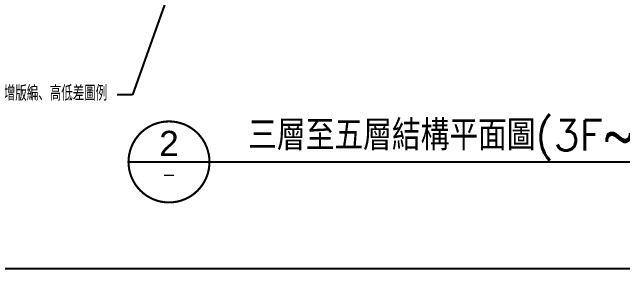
# Model space of a CAD drawing. Header units: millimetres. Extents: x -3377 to 119122, y -22007 to 15479.
# Drawn here: x 40064 to 41881, y 0 to 763 of the extents above; entities that cross this region are included whole.
import ezdxf
from ezdxf import colors
from ezdxf.entities.mleader import LeaderData, LeaderLine
from ezdxf.enums import TextEntityAlignment as Align
from ezdxf.math import Vec2, Vec3

# ---------------------------------------------------------------- set-up
doc = ezdxf.new("R2010")
doc.units = ezdxf.units.MM
doc.header["$LTSCALE"] = 150
doc.header["$MEASUREMENT"] = 0
doc.layers.get('0').update_dxf_attribs({"plot": 0})
doc.layers.add('S-CLOUD_20220217(結構依建築圖2022-0216修改)', color=4, linetype='Continuous', plot=False)
doc.layers.add('S-TITLE', color=2, linetype='Continuous')
doc.styles.add('CD1', font='romand', dxfattribs={"height": 3})
doc.styles.add('CH1a', font='helvbld.shx', dxfattribs={"height": 6, "bigfont": 'lmp.shx'})
doc.styles.add('CS4', font='romans.shx', dxfattribs={"width": 0.7, "height": 45, "bigfont": 'lsp.shx'})
doc.styles.add('LSP', font='SIMPLEX.shx', dxfattribs={"width": 0.8, "bigfont": 'lsp.shx'})

# ---------------------------------------------------------------- blocks, each defined once
blk = doc.blocks.new('DwFm')
blk.add_lwpolyline([(-12110.4, 0), (0, 0), (0, -7760.1), (-12110.4, -7760.1)], close=True)
blk = doc.blocks.new('_None')

msp = doc.modelspace()

# ---------------------------------------------------------------- linework, layer by layer
at = {"layer": 'S-TITLE', "const_width": 6.25}
msp.add_lwpolyline([(40409.93, 317.68, 1), (40650.87, 317.68, 1)], format="xyb", close=True, dxfattribs=at)
msp.add_lwpolyline([(40409.93, 317.68), (42626.54, 317.68)], dxfattribs=at)

# ---------------------------------------------------------------- block references
msp.add_blockref('DwFm', (48441.6, 7760.14))

# ---------------------------------------------------------------- texts
at = {"layer": 'S-TITLE', "style": 'CS4'}
msp.add_text('三層至五層結構平面圖(3F~5F)', height=90, dxfattribs=at).set_placement((40766.12, 352.08))
at = {"layer": 'S-TITLE'}
for s, height, style, p in [('2', 75, 'CH1a', (40530.4, 373.21)), ('-', 37.5, 'CD1', (40530.4, 280.75))]:
    msp.add_text(s, height=height, dxfattribs=dict(at, style=style)).set_placement(p, align=Align.MIDDLE)

# ---------------------------------------------------------------- leaders
at = {"layer": 'S-CLOUD_20220217(結構依建築圖2022-0216修改)'}
ml = msp.add_multileader_mtext('Standard', dxfattribs=at)
ml.set_content('新增版編、高低差圖例', color=256, style='LSP')
ml.set_leader_properties(color=256)
ml.set_arrow_properties(name='NONE')
ml.build(insert=Vec2(0, 0))
ml.multileader.update_dxf_attribs({"text_left_attachment_type": 2, "text_right_attachment_type": 2, "dogleg_length": 3, "arrow_head_size": 30, "scale": 15})
ctx = ml.context
ctx.base_point, ctx.scale, ctx.char_height, ctx.arrow_head_size, ctx.landing_gap_size, ctx.plane_origin = Vec3(39876.45, 517.33), 15, 45, 30, 30, Vec3(40516.64, 784.79)
ctx.left_attachment, ctx.right_attachment, ctx.text_align_type = 2, 2, 2
notes = []
notes.append((ctx, [(0, (1, 1, 0), (40421.55, 517.33), (-1, 0), 45, [(0, [(40516.64, 784.79)], 0, [])])]))
ctx.mtext.insert, ctx.mtext.alignment, ctx.mtext.flow_direction = Vec3(40346.55, 544.61), 3, 5
for ctx, leaders in notes:
    for number, flags, end, landing, length, lines in leaders:
        leader = LeaderData()
        leader.index, (leader.has_last_leader_line, leader.has_dogleg_vector, leader.attachment_direction) = number, flags
        leader.last_leader_point, leader.dogleg_vector, leader.dogleg_length = Vec3(end), Vec3(landing), length
        for number, points, colour, breaks in lines:
            line = LeaderLine()
            line.index, line.vertices, line.color, line.breaks = number, Vec3.list(points), colors.encode_raw_color(colour), breaks
            leader.lines.append(line)
        ctx.leaders.append(leader)

doc.saveas('drawing.dxf')
